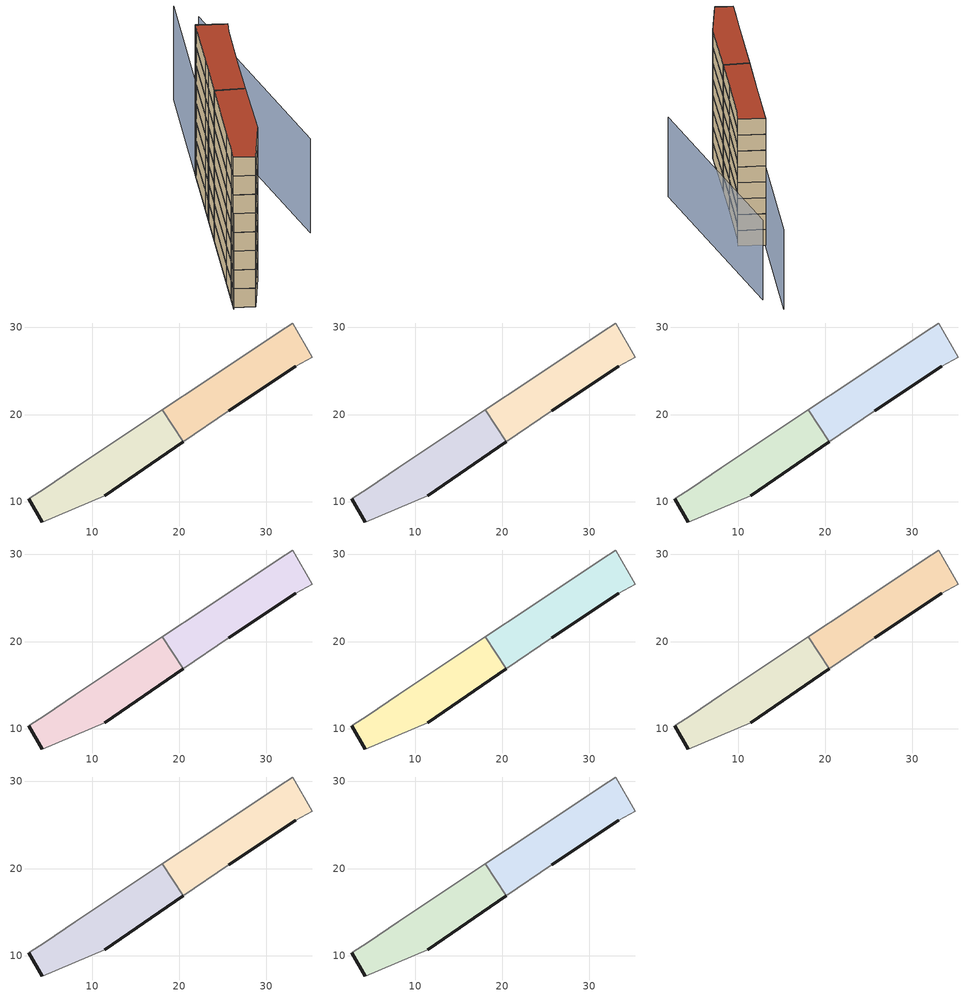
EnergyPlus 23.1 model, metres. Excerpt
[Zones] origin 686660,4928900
033eeff0347fe6cf_F0_dwelling_0
 floor ground (EU_floor_Construction): 20.46,16.89 18.04,20.53 8.04,13.87 4.6,11.57 2.72,10.32 4.25,7.67 11.42,10.71 z0
 wall outside (EU_wall_Construction): 20.46,16.89 11.42,10.71 / 4.25,7.67 2.72,10.32 z0:3
 wall adiabatic (EU_wall_Construction): 2.72,10.32 4.6,11.57 8.04,13.87 18.04,20.53 / 11.42,10.71 4.25,7.67 z0:3
 wall to 033eeff0347fe6cf_F0_dwelling_1 (EU_wall_Construction): 18.04,20.53 20.46,16.89 z0:3
033eeff0347fe6cf_F0_dwelling_1
 floor ground (EU_floor_Construction): 33.38,25.56 35.24,26.6 33,30.51 32.21,29.98 24.86,25.08 22.89,23.76 18.04,20.53 20.46,16.89 25.66,20.46 z0
 wall outside (EU_wall_Construction): 33.38,25.56 25.66,20.46 z0:3
 wall adiabatic (EU_wall_Construction): 18.04,20.53 22.89,23.76 24.86,25.08 32.21,29.98 33,30.51 35.24,26.6 33.38,25.56 / 25.66,20.46 20.46,16.89 z0:3
033eeff0347fe6cf_F1_dwelling_0
 floor to 033eeff0347fe6cf_F0_dwelling_0 (EU_floor_Construction): 20.46,16.89 18.04,20.53 8.04,13.87 4.6,11.57 2.72,10.32 4.25,7.67 11.42,10.71 z3
 wall outside (EU_wall_Construction): 20.46,16.89 11.42,10.71 / 4.25,7.67 2.72,10.32 z3:6
 wall adiabatic (EU_wall_Construction): 2.72,10.32 4.6,11.57 8.04,13.87 18.04,20.53 / 11.42,10.71 4.25,7.67 z3:6
 wall to 033eeff0347fe6cf_F1_dwelling_1 (EU_wall_Construction): 18.04,20.53 20.46,16.89 z3:6
033eeff0347fe6cf_F1_dwelling_1
 floor to 033eeff0347fe6cf_F0_dwelling_1 (EU_floor_Construction): 33.38,25.56 35.24,26.6 33,30.51 32.21,29.98 24.86,25.08 22.89,23.76 18.04,20.53 20.46,16.89 25.66,20.46 z3
 wall outside (EU_wall_Construction): 33.38,25.56 25.66,20.46 z3:6
 wall adiabatic (EU_wall_Construction): 18.04,20.53 22.89,23.76 24.86,25.08 32.21,29.98 33,30.51 35.24,26.6 33.38,25.56 / 25.66,20.46 20.46,16.89 z3:6
033eeff0347fe6cf_F2_dwelling_0
 floor to 033eeff0347fe6cf_F1_dwelling_0 (EU_floor_Construction): 20.46,16.89 18.04,20.53 8.04,13.87 4.6,11.57 2.72,10.32 4.25,7.67 11.42,10.71 z6
 wall outside (EU_wall_Construction): 20.46,16.89 11.42,10.71 / 4.25,7.67 2.72,10.32 z6:9
 wall adiabatic (EU_wall_Construction): 2.72,10.32 4.6,11.57 8.04,13.87 18.04,20.53 / 11.42,10.71 4.25,7.67 z6:9
 wall to 033eeff0347fe6cf_F2_dwelling_1 (EU_wall_Construction): 18.04,20.53 20.46,16.89 z6:9
033eeff0347fe6cf_F2_dwelling_1
 floor to 033eeff0347fe6cf_F1_dwelling_1 (EU_floor_Construction): 33.38,25.56 35.24,26.6 33,30.51 32.21,29.98 24.86,25.08 22.89,23.76 18.04,20.53 20.46,16.89 25.66,20.46 z6
 wall outside (EU_wall_Construction): 33.38,25.56 25.66,20.46 z6:9
 wall adiabatic (EU_wall_Construction): 18.04,20.53 22.89,23.76 24.86,25.08 32.21,29.98 33,30.51 35.24,26.6 33.38,25.56 / 25.66,20.46 20.46,16.89 z6:9
033eeff0347fe6cf_F3_dwelling_0
 floor to 033eeff0347fe6cf_F2_dwelling_0 (EU_floor_Construction): 20.46,16.89 18.04,20.53 8.04,13.87 4.6,11.57 2.72,10.32 4.25,7.67 11.42,10.71 z9
 wall outside (EU_wall_Construction): 20.46,16.89 11.42,10.71 / 4.25,7.67 2.72,10.32 z9:12
 wall adiabatic (EU_wall_Construction): 2.72,10.32 4.6,11.57 8.04,13.87 18.04,20.53 / 11.42,10.71 4.25,7.67 z9:12
 wall to 033eeff0347fe6cf_F3_dwelling_1 (EU_wall_Construction): 18.04,20.53 20.46,16.89 z9:12
033eeff0347fe6cf_F3_dwelling_1
 floor to 033eeff0347fe6cf_F2_dwelling_1 (EU_floor_Construction): 33.38,25.56 35.24,26.6 33,30.51 32.21,29.98 24.86,25.08 22.89,23.76 18.04,20.53 20.46,16.89 25.66,20.46 z9
 wall outside (EU_wall_Construction): 33.38,25.56 25.66,20.46 z9:12
 wall adiabatic (EU_wall_Construction): 18.04,20.53 22.89,23.76 24.86,25.08 32.21,29.98 33,30.51 35.24,26.6 33.38,25.56 / 25.66,20.46 20.46,16.89 z9:12
033eeff0347fe6cf_F4_dwelling_0
 floor to 033eeff0347fe6cf_F3_dwelling_0 (EU_floor_Construction): 20.46,16.89 18.04,20.53 8.04,13.87 4.6,11.57 2.72,10.32 4.25,7.67 11.42,10.71 z12
 wall outside (EU_wall_Construction): 20.46,16.89 11.42,10.71 / 4.25,7.67 2.72,10.32 z12:15
 wall adiabatic (EU_wall_Construction): 2.72,10.32 4.6,11.57 8.04,13.87 18.04,20.53 / 11.42,10.71 4.25,7.67 z12:15
 wall to 033eeff0347fe6cf_F4_dwelling_1 (EU_wall_Construction): 18.04,20.53 20.46,16.89 z12:15
033eeff0347fe6cf_F4_dwelling_1
 floor to 033eeff0347fe6cf_F3_dwelling_1 (EU_floor_Construction): 33.38,25.56 35.24,26.6 33,30.51 32.21,29.98 24.86,25.08 22.89,23.76 18.04,20.53 20.46,16.89 25.66,20.46 z12
 wall outside (EU_wall_Construction): 33.38,25.56 25.66,20.46 z12:15
 wall adiabatic (EU_wall_Construction): 18.04,20.53 22.89,23.76 24.86,25.08 32.21,29.98 33,30.51 35.24,26.6 33.38,25.56 / 25.66,20.46 20.46,16.89 z12:15
033eeff0347fe6cf_F5_dwelling_0
 floor to 033eeff0347fe6cf_F4_dwelling_0 (EU_floor_Construction): 20.46,16.89 18.04,20.53 8.04,13.87 4.6,11.57 2.72,10.32 4.25,7.67 11.42,10.71 z15
 wall outside (EU_wall_Construction): 20.46,16.89 11.42,10.71 / 4.25,7.67 2.72,10.32 z15:18
 wall adiabatic (EU_wall_Construction): 2.72,10.32 4.6,11.57 8.04,13.87 18.04,20.53 / 11.42,10.71 4.25,7.67 z15:18
 wall to 033eeff0347fe6cf_F5_dwelling_1 (EU_wall_Construction): 18.04,20.53 20.46,16.89 z15:18
033eeff0347fe6cf_F5_dwelling_1
 floor to 033eeff0347fe6cf_F4_dwelling_1 (EU_floor_Construction): 33.38,25.56 35.24,26.6 33,30.51 32.21,29.98 24.86,25.08 22.89,23.76 18.04,20.53 20.46,16.89 25.66,20.46 z15
 wall outside (EU_wall_Construction): 33.38,25.56 25.66,20.46 z15:18
 wall adiabatic (EU_wall_Construction): 18.04,20.53 22.89,23.76 24.86,25.08 32.21,29.98 33,30.51 35.24,26.6 33.38,25.56 / 25.66,20.46 20.46,16.89 z15:18
033eeff0347fe6cf_F6_dwelling_0
 floor to 033eeff0347fe6cf_F5_dwelling_0 (EU_floor_Construction): 20.46,16.89 18.04,20.53 8.04,13.87 4.6,11.57 2.72,10.32 4.25,7.67 11.42,10.71 z18
 wall outside (EU_wall_Construction): 20.46,16.89 11.42,10.71 / 4.25,7.67 2.72,10.32 z18:21
 wall adiabatic (EU_wall_Construction): 2.72,10.32 4.6,11.57 8.04,13.87 18.04,20.53 / 11.42,10.71 4.25,7.67 z18:21
 wall to 033eeff0347fe6cf_F6_dwelling_1 (EU_wall_Construction): 18.04,20.53 20.46,16.89 z18:21
033eeff0347fe6cf_F6_dwelling_1
 floor to 033eeff0347fe6cf_F5_dwelling_1 (EU_floor_Construction): 33.38,25.56 35.24,26.6 33,30.51 32.21,29.98 24.86,25.08 22.89,23.76 18.04,20.53 20.46,16.89 25.66,20.46 z18
 wall outside (EU_wall_Construction): 33.38,25.56 25.66,20.46 z18:21
 wall adiabatic (EU_wall_Construction): 18.04,20.53 22.89,23.76 24.86,25.08 32.21,29.98 33,30.51 35.24,26.6 33.38,25.56 / 25.66,20.46 20.46,16.89 z18:21
033eeff0347fe6cf_F7_dwelling_0
 floor to 033eeff0347fe6cf_F6_dwelling_0 (EU_floor_Construction): 20.46,16.89 18.04,20.53 8.04,13.87 4.6,11.57 2.72,10.32 4.25,7.67 11.42,10.71 z21
 wall outside (EU_wall_Construction): 20.46,16.89 11.42,10.71 / 4.25,7.67 2.72,10.32 z21:24
 wall adiabatic (EU_wall_Construction): 2.72,10.32 4.6,11.57 8.04,13.87 18.04,20.53 / 11.42,10.71 4.25,7.67 z21:24
 wall to 033eeff0347fe6cf_F7_dwelling_1 (EU_wall_Construction): 18.04,20.53 20.46,16.89 z21:24
 roof outside (EU_roof_Construction): 18.04,20.53 20.46,16.89 11.42,10.71 4.25,7.67 2.72,10.32 4.6,11.57 8.04,13.87 z24
033eeff0347fe6cf_F7_dwelling_1
 floor to 033eeff0347fe6cf_F6_dwelling_1 (EU_floor_Construction): 33.38,25.56 35.24,26.6 33,30.51 32.21,29.98 24.86,25.08 22.89,23.76 18.04,20.53 20.46,16.89 25.66,20.46 z21
 wall outside (EU_wall_Construction): 33.38,25.56 25.66,20.46 z21:24
 wall adiabatic (EU_wall_Construction): 18.04,20.53 22.89,23.76 24.86,25.08 32.21,29.98 33,30.51 35.24,26.6 33.38,25.56 / 25.66,20.46 20.46,16.89 z21:24
 roof outside (EU_roof_Construction): 33,30.51 35.24,26.6 33.38,25.56 25.66,20.46 20.46,16.89 18.04,20.53 22.89,23.76 24.86,25.08 32.21,29.98 z24
shading: 14.59,12.88 27.91,21.99 / 25.68,9.49 48.96,37.57 / 50.17,41.93 2.43,10.12 z0:15
[Building]
EU S2 Campaign: North Axis=0; Terrain=City; Solar Distribution=FullExterior
[Site:Location]
Bologna: Latitude=44.5; Longitude=11.25; Time Zone=1; Elevation=37
[SizingPeriod:WeatherFileDays]
AnnualSizingPeriod: Begin Month=1; Begin Day of Month=1; End Month=12; End Day of Month=31; Day of Week for Start Day=Monday; Use Weather File Daylight Saving Period=No; Use Weather File Rain and Snow Indicators=No
[MATERIAL]
EU_InternalMass_Material: Roughness=MediumRough; Thickness=0.1; Conductivity=1; Density=1800; Specific Heat=900; Thermal Absorptance=0.9; Solar Absorptance=0.7; Visible Absorptance=0.7
[MATERIAL:NOMASS] Roughness=MediumRough; Thermal Absorptance=0.9; Solar Absorptance=0.7; Visible Absorptance=0.7
Name | Thermal Resistance
EU_wall_NoMass | 0.905828
EU_roof_NoMass | 0.37593
EU_floor_NoMass | 0.67114
[CONSTRUCTION]
EU_wall_Construction: EU_wall_NoMass
EU_roof_Construction: EU_roof_NoMass
EU_floor_Construction: EU_floor_NoMass
EU_InternalMass_Construction: EU_InternalMass_Material
[ZONE] Type=1; Multiplier=1; Ceiling Height=autocalculate; Floor Area=autocalculate; Part of Total Floor Area=Yes
Name | Volume
033eeff0347fe6cf_F0_dwelling_0 | 231.458
033eeff0347fe6cf_F1_dwelling_0; 033eeff0347fe6cf_F2_dwelling_0; 033eeff0347fe6cf_F3_dwelling_0; 033eeff0347fe6cf_F4_dwelling_0; 033eeff0347fe6cf_F5_dwelling_0; 033eeff0347fe6cf_F6_dwelling_0; 033eeff0347fe6cf_F7_dwelling_0 | 231.459
033eeff0347fe6cf_F0_dwelling_1; 033eeff0347fe6cf_F1_dwelling_1; 033eeff0347fe6cf_F2_dwelling_1; 033eeff0347fe6cf_F3_dwelling_1; 033eeff0347fe6cf_F4_dwelling_1; 033eeff0347fe6cf_F5_dwelling_1; 033eeff0347fe6cf_F6_dwelling_1; 033eeff0347fe6cf_F7_dwelling_1 | 231.469
[INTERNALMASS] Construction=EU_InternalMass_Construction
Name | Zone or ZoneList | Surface Area
033eeff0347fe6cf_F0_dwelling_0_EU_InternalMass | 033eeff0347fe6cf_F0_dwelling_0 | 77.153
033eeff0347fe6cf_F0_dwelling_1_EU_InternalMass | 033eeff0347fe6cf_F0_dwelling_1 | 77.1562
033eeff0347fe6cf_F1_dwelling_0_EU_InternalMass | 033eeff0347fe6cf_F1_dwelling_0 | 77.153
033eeff0347fe6cf_F1_dwelling_1_EU_InternalMass | 033eeff0347fe6cf_F1_dwelling_1 | 77.1562
033eeff0347fe6cf_F2_dwelling_0_EU_InternalMass | 033eeff0347fe6cf_F2_dwelling_0 | 77.153
033eeff0347fe6cf_F2_dwelling_1_EU_InternalMass | 033eeff0347fe6cf_F2_dwelling_1 | 77.1562
033eeff0347fe6cf_F3_dwelling_0_EU_InternalMass | 033eeff0347fe6cf_F3_dwelling_0 | 77.153
033eeff0347fe6cf_F3_dwelling_1_EU_InternalMass | 033eeff0347fe6cf_F3_dwelling_1 | 77.1562
033eeff0347fe6cf_F4_dwelling_0_EU_InternalMass | 033eeff0347fe6cf_F4_dwelling_0 | 77.153
033eeff0347fe6cf_F4_dwelling_1_EU_InternalMass | 033eeff0347fe6cf_F4_dwelling_1 | 77.1562
033eeff0347fe6cf_F5_dwelling_0_EU_InternalMass | 033eeff0347fe6cf_F5_dwelling_0 | 77.153
033eeff0347fe6cf_F5_dwelling_1_EU_InternalMass | 033eeff0347fe6cf_F5_dwelling_1 | 77.1562
033eeff0347fe6cf_F6_dwelling_0_EU_InternalMass | 033eeff0347fe6cf_F6_dwelling_0 | 77.153
033eeff0347fe6cf_F6_dwelling_1_EU_InternalMass | 033eeff0347fe6cf_F6_dwelling_1 | 77.1562
033eeff0347fe6cf_F7_dwelling_0_EU_InternalMass | 033eeff0347fe6cf_F7_dwelling_0 | 77.153
033eeff0347fe6cf_F7_dwelling_1_EU_InternalMass | 033eeff0347fe6cf_F7_dwelling_1 | 77.1562
[OTHEREQUIPMENT] Fuel Type=Electricity; Design Level Calculation Method=Watts/Area; Power per Zone Floor Area=1; Fraction Latent=0; Fraction Radiant=0; Fraction Lost=0; Carbon Dioxide Generation Rate=0; EndUse Subcategory=EU_Step8_InternalGains
Name | Zone or ZoneList or Space or SpaceList | Schedule
EU_Step8_InternalGain_033eeff0347fe6cf_F0_dwelling_0_f000 | 033eeff0347fe6cf_F0_dwelling_0 | EU_Step8_GainSchedule_033eeff0347fe6cf_F0_dwelling_0_f000
EU_Step8_InternalGain_033eeff0347fe6cf_F0_dwelling_1_f000 | 033eeff0347fe6cf_F0_dwelling_1 | EU_Step8_GainSchedule_033eeff0347fe6cf_F0_dwelling_1_f000
EU_Step8_InternalGain_033eeff0347fe6cf_F1_dwelling_0_f000 | 033eeff0347fe6cf_F1_dwelling_0 | EU_Step8_GainSchedule_033eeff0347fe6cf_F1_dwelling_0_f000
EU_Step8_InternalGain_033eeff0347fe6cf_F1_dwelling_1_f000 | 033eeff0347fe6cf_F1_dwelling_1 | EU_Step8_GainSchedule_033eeff0347fe6cf_F1_dwelling_1_f000
EU_Step8_InternalGain_033eeff0347fe6cf_F2_dwelling_0_f000 | 033eeff0347fe6cf_F2_dwelling_0 | EU_Step8_GainSchedule_033eeff0347fe6cf_F2_dwelling_0_f000
EU_Step8_InternalGain_033eeff0347fe6cf_F2_dwelling_1_f000 | 033eeff0347fe6cf_F2_dwelling_1 | EU_Step8_GainSchedule_033eeff0347fe6cf_F2_dwelling_1_f000
EU_Step8_InternalGain_033eeff0347fe6cf_F3_dwelling_0_f000 | 033eeff0347fe6cf_F3_dwelling_0 | EU_Step8_GainSchedule_033eeff0347fe6cf_F3_dwelling_0_f000
EU_Step8_InternalGain_033eeff0347fe6cf_F3_dwelling_1_f000 | 033eeff0347fe6cf_F3_dwelling_1 | EU_Step8_GainSchedule_033eeff0347fe6cf_F3_dwelling_1_f000
EU_Step8_InternalGain_033eeff0347fe6cf_F4_dwelling_0_f000 | 033eeff0347fe6cf_F4_dwelling_0 | EU_Step8_GainSchedule_033eeff0347fe6cf_F4_dwelling_0_f000
EU_Step8_InternalGain_033eeff0347fe6cf_F4_dwelling_1_f000 | 033eeff0347fe6cf_F4_dwelling_1 | EU_Step8_GainSchedule_033eeff0347fe6cf_F4_dwelling_1_f000
EU_Step8_InternalGain_033eeff0347fe6cf_F5_dwelling_0_f000 | 033eeff0347fe6cf_F5_dwelling_0 | EU_Step8_GainSchedule_033eeff0347fe6cf_F5_dwelling_0_f000
EU_Step8_InternalGain_033eeff0347fe6cf_F5_dwelling_1_f000 | 033eeff0347fe6cf_F5_dwelling_1 | EU_Step8_GainSchedule_033eeff0347fe6cf_F5_dwelling_1_f000
EU_Step8_InternalGain_033eeff0347fe6cf_F6_dwelling_0_f000 | 033eeff0347fe6cf_F6_dwelling_0 | EU_Step8_GainSchedule_033eeff0347fe6cf_F6_dwelling_0_f000
EU_Step8_InternalGain_033eeff0347fe6cf_F6_dwelling_1_f000 | 033eeff0347fe6cf_F6_dwelling_1 | EU_Step8_GainSchedule_033eeff0347fe6cf_F6_dwelling_1_f000
EU_Step8_InternalGain_033eeff0347fe6cf_F7_dwelling_0_f000 | 033eeff0347fe6cf_F7_dwelling_0 | EU_Step8_GainSchedule_033eeff0347fe6cf_F7_dwelling_0_f000
EU_Step8_InternalGain_033eeff0347fe6cf_F7_dwelling_1_f000 | 033eeff0347fe6cf_F7_dwelling_1 | EU_Step8_GainSchedule_033eeff0347fe6cf_F7_dwelling_1_f000
[ZONEVENTILATION:DESIGNFLOWRATE] Schedule=EU_AlwaysOn; Design Flow Rate Calculation Method=AirChanges/Hour; Air Changes per Hour=0.73129; Ventilation Type=Natural; Fan Pressure Rise=0; Fan Total Efficiency=1; Constant Term Coefficient=1; Temperature Term Coefficient=0; Velocity Term Coefficient=0; Velocity Squared Term Coefficient=0; Minimum Indoor Temperature=-100; Maximum Indoor Temperature=100; Delta Temperature=-100; Minimum Outdoor Temperature=-100; Maximum Outdoor Temperature=100; Maximum Wind Speed=40
Name | Zone or ZoneList or Space or SpaceList
EU_ConstantAir_033eeff0347fe6cf_F0_dwelling_0 | 033eeff0347fe6cf_F0_dwelling_0
EU_ConstantAir_033eeff0347fe6cf_F0_dwelling_1 | 033eeff0347fe6cf_F0_dwelling_1
EU_ConstantAir_033eeff0347fe6cf_F1_dwelling_0 | 033eeff0347fe6cf_F1_dwelling_0
EU_ConstantAir_033eeff0347fe6cf_F1_dwelling_1 | 033eeff0347fe6cf_F1_dwelling_1
EU_ConstantAir_033eeff0347fe6cf_F2_dwelling_0 | 033eeff0347fe6cf_F2_dwelling_0
EU_ConstantAir_033eeff0347fe6cf_F2_dwelling_1 | 033eeff0347fe6cf_F2_dwelling_1
EU_ConstantAir_033eeff0347fe6cf_F3_dwelling_0 | 033eeff0347fe6cf_F3_dwelling_0
EU_ConstantAir_033eeff0347fe6cf_F3_dwelling_1 | 033eeff0347fe6cf_F3_dwelling_1
EU_ConstantAir_033eeff0347fe6cf_F4_dwelling_0 | 033eeff0347fe6cf_F4_dwelling_0
EU_ConstantAir_033eeff0347fe6cf_F4_dwelling_1 | 033eeff0347fe6cf_F4_dwelling_1
EU_ConstantAir_033eeff0347fe6cf_F5_dwelling_0 | 033eeff0347fe6cf_F5_dwelling_0
EU_ConstantAir_033eeff0347fe6cf_F5_dwelling_1 | 033eeff0347fe6cf_F5_dwelling_1
EU_ConstantAir_033eeff0347fe6cf_F6_dwelling_0 | 033eeff0347fe6cf_F6_dwelling_0
EU_ConstantAir_033eeff0347fe6cf_F6_dwelling_1 | 033eeff0347fe6cf_F6_dwelling_1
EU_ConstantAir_033eeff0347fe6cf_F7_dwelling_0 | 033eeff0347fe6cf_F7_dwelling_0
EU_ConstantAir_033eeff0347fe6cf_F7_dwelling_1 | 033eeff0347fe6cf_F7_dwelling_1
[SIZING:ZONE] Zone Cooling Design Supply Air Temperature Input Method=SupplyAirTemperature; Zone Cooling Design Supply Air Temperature=13; Zone Heating Design Supply Air Temperature Input Method=SupplyAirTemperature; Zone Heating Design Supply Air Temperature=50; Zone Cooling Design Supply Air Humidity Ratio=0.008; Zone Heating Design Supply Air Humidity Ratio=0.008; Cooling Design Air Flow Method=DesignDay; Cooling Design Air Flow Rate=0; Cooling Minimum Air Flow per Zone Floor Area=0.000762; Cooling Minimum Air Flow=0; Cooling Minimum Air Flow Fraction=0.2; Heating Design Air Flow Method=DesignDay; Heating Design Air Flow Rate=0; Heating Maximum Air Flow per Zone Floor Area=0.002032; Heating Maximum Air Flow=0.141576; Heating Maximum Air Flow Fraction=0.3; Account for Dedicated Outdoor Air System=No; Dedicated Outdoor Air System Control Strategy=NeutralSupplyAir; Dedicated Outdoor Air Low Setpoint Temperature for Design=autosize; Dedicated Outdoor Air High Setpoint Temperature for Design=autosize; Zone Load Sizing Method=Sensible Load Only No Latent Load; Zone Latent Cooling Design Supply Air Humidity Ratio Input Method=HumidityRatioDifference; Zone Cooling Design Supply Air Humidity Ratio Difference=0.005; Zone Latent Heating Design Supply Air Humidity Ratio Input Method=HumidityRatioDifference; Zone Humidification Design Supply Air Humidity Ratio Difference=0.005
033eeff0347fe6cf_F0_dwelling_0; 033eeff0347fe6cf_F0_dwelling_1; 033eeff0347fe6cf_F1_dwelling_0; 033eeff0347fe6cf_F1_dwelling_1; 033eeff0347fe6cf_F2_dwelling_0; 033eeff0347fe6cf_F2_dwelling_1; 033eeff0347fe6cf_F3_dwelling_0; 033eeff0347fe6cf_F3_dwelling_1; 033eeff0347fe6cf_F4_dwelling_0; 033eeff0347fe6cf_F4_dwelling_1; 033eeff0347fe6cf_F5_dwelling_0; 033eeff0347fe6cf_F5_dwelling_1; 033eeff0347fe6cf_F6_dwelling_0; 033eeff0347fe6cf_F6_dwelling_1; 033eeff0347fe6cf_F7_dwelling_0; 033eeff0347fe6cf_F7_dwelling_1
[ThermostatSetpoint:DualSetpoint] Heating Setpoint Temperature Schedule=HVACTemplate-Always 20; Cooling Setpoint Temperature Schedule=HVACTemplate-Always 50
EU_HeatOnly_033eeff0347fe6cf_F0_dwelling_0 Dual SP Control; EU_HeatOnly_033eeff0347fe6cf_F0_dwelling_1 Dual SP Control; EU_HeatOnly_033eeff0347fe6cf_F1_dwelling_0 Dual SP Control; EU_HeatOnly_033eeff0347fe6cf_F1_dwelling_1 Dual SP Control; EU_HeatOnly_033eeff0347fe6cf_F2_dwelling_0 Dual SP Control; EU_HeatOnly_033eeff0347fe6cf_F2_dwelling_1 Dual SP Control; EU_HeatOnly_033eeff0347fe6cf_F3_dwelling_0 Dual SP Control; EU_HeatOnly_033eeff0347fe6cf_F3_dwelling_1 Dual SP Control; EU_HeatOnly_033eeff0347fe6cf_F4_dwelling_0 Dual SP Control; EU_HeatOnly_033eeff0347fe6cf_F4_dwelling_1 Dual SP Control; EU_HeatOnly_033eeff0347fe6cf_F5_dwelling_0 Dual SP Control; EU_HeatOnly_033eeff0347fe6cf_F5_dwelling_1 Dual SP Control; EU_HeatOnly_033eeff0347fe6cf_F6_dwelling_0 Dual SP Control; EU_HeatOnly_033eeff0347fe6cf_F6_dwelling_1 Dual SP Control; EU_HeatOnly_033eeff0347fe6cf_F7_dwelling_0 Dual SP Control; EU_HeatOnly_033eeff0347fe6cf_F7_dwelling_1 Dual SP Control
[ZoneControl:Thermostat] Control Type Schedule=HVACTemplate-Always 4
Name | Zone or ZoneList | Control
033eeff0347fe6cf_F0_dwelling_0 Thermostat | 033eeff0347fe6cf_F0_dwelling_0 | EU_HeatOnly_033eeff0347fe6cf_F0_dwelling_0 Dual SP Control
033eeff0347fe6cf_F0_dwelling_1 Thermostat | 033eeff0347fe6cf_F0_dwelling_1 | EU_HeatOnly_033eeff0347fe6cf_F0_dwelling_1 Dual SP Control
033eeff0347fe6cf_F1_dwelling_0 Thermostat | 033eeff0347fe6cf_F1_dwelling_0 | EU_HeatOnly_033eeff0347fe6cf_F1_dwelling_0 Dual SP Control
033eeff0347fe6cf_F1_dwelling_1 Thermostat | 033eeff0347fe6cf_F1_dwelling_1 | EU_HeatOnly_033eeff0347fe6cf_F1_dwelling_1 Dual SP Control
033eeff0347fe6cf_F2_dwelling_0 Thermostat | 033eeff0347fe6cf_F2_dwelling_0 | EU_HeatOnly_033eeff0347fe6cf_F2_dwelling_0 Dual SP Control
033eeff0347fe6cf_F2_dwelling_1 Thermostat | 033eeff0347fe6cf_F2_dwelling_1 | EU_HeatOnly_033eeff0347fe6cf_F2_dwelling_1 Dual SP Control
033eeff0347fe6cf_F3_dwelling_0 Thermostat | 033eeff0347fe6cf_F3_dwelling_0 | EU_HeatOnly_033eeff0347fe6cf_F3_dwelling_0 Dual SP Control
033eeff0347fe6cf_F3_dwelling_1 Thermostat | 033eeff0347fe6cf_F3_dwelling_1 | EU_HeatOnly_033eeff0347fe6cf_F3_dwelling_1 Dual SP Control
033eeff0347fe6cf_F4_dwelling_0 Thermostat | 033eeff0347fe6cf_F4_dwelling_0 | EU_HeatOnly_033eeff0347fe6cf_F4_dwelling_0 Dual SP Control
033eeff0347fe6cf_F4_dwelling_1 Thermostat | 033eeff0347fe6cf_F4_dwelling_1 | EU_HeatOnly_033eeff0347fe6cf_F4_dwelling_1 Dual SP Control
033eeff0347fe6cf_F5_dwelling_0 Thermostat | 033eeff0347fe6cf_F5_dwelling_0 | EU_HeatOnly_033eeff0347fe6cf_F5_dwelling_0 Dual SP Control
033eeff0347fe6cf_F5_dwelling_1 Thermostat | 033eeff0347fe6cf_F5_dwelling_1 | EU_HeatOnly_033eeff0347fe6cf_F5_dwelling_1 Dual SP Control
033eeff0347fe6cf_F6_dwelling_0 Thermostat | 033eeff0347fe6cf_F6_dwelling_0 | EU_HeatOnly_033eeff0347fe6cf_F6_dwelling_0 Dual SP Control
033eeff0347fe6cf_F6_dwelling_1 Thermostat | 033eeff0347fe6cf_F6_dwelling_1 | EU_HeatOnly_033eeff0347fe6cf_F6_dwelling_1 Dual SP Control
033eeff0347fe6cf_F7_dwelling_0 Thermostat | 033eeff0347fe6cf_F7_dwelling_0 | EU_HeatOnly_033eeff0347fe6cf_F7_dwelling_0 Dual SP Control
033eeff0347fe6cf_F7_dwelling_1 Thermostat | 033eeff0347fe6cf_F7_dwelling_1 | EU_HeatOnly_033eeff0347fe6cf_F7_dwelling_1 Dual SP Control
[Zone equipment]
033eeff0347fe6cf_F0_dwelling_0: 033eeff0347fe6cf_F0_dwelling_0 Ideal Loads Air System
033eeff0347fe6cf_F0_dwelling_1: 033eeff0347fe6cf_F0_dwelling_1 Ideal Loads Air System
033eeff0347fe6cf_F1_dwelling_0: 033eeff0347fe6cf_F1_dwelling_0 Ideal Loads Air System
033eeff0347fe6cf_F1_dwelling_1: 033eeff0347fe6cf_F1_dwelling_1 Ideal Loads Air System
033eeff0347fe6cf_F2_dwelling_0: 033eeff0347fe6cf_F2_dwelling_0 Ideal Loads Air System
033eeff0347fe6cf_F2_dwelling_1: 033eeff0347fe6cf_F2_dwelling_1 Ideal Loads Air System
033eeff0347fe6cf_F3_dwelling_0: 033eeff0347fe6cf_F3_dwelling_0 Ideal Loads Air System
033eeff0347fe6cf_F3_dwelling_1: 033eeff0347fe6cf_F3_dwelling_1 Ideal Loads Air System
033eeff0347fe6cf_F4_dwelling_0: 033eeff0347fe6cf_F4_dwelling_0 Ideal Loads Air System
033eeff0347fe6cf_F4_dwelling_1: 033eeff0347fe6cf_F4_dwelling_1 Ideal Loads Air System
033eeff0347fe6cf_F5_dwelling_0: 033eeff0347fe6cf_F5_dwelling_0 Ideal Loads Air System
033eeff0347fe6cf_F5_dwelling_1: 033eeff0347fe6cf_F5_dwelling_1 Ideal Loads Air System
033eeff0347fe6cf_F6_dwelling_0: 033eeff0347fe6cf_F6_dwelling_0 Ideal Loads Air System
033eeff0347fe6cf_F6_dwelling_1: 033eeff0347fe6cf_F6_dwelling_1 Ideal Loads Air System
033eeff0347fe6cf_F7_dwelling_0: 033eeff0347fe6cf_F7_dwelling_0 Ideal Loads Air System
033eeff0347fe6cf_F7_dwelling_1: 033eeff0347fe6cf_F7_dwelling_1 Ideal Loads Air System
[ZoneHVAC:IdealLoadsAirSystem] Availability Schedule=EU_AlwaysOn; Maximum Heating Supply Air Temperature [C]=50; Minimum Cooling Supply Air Temperature [C]=13; Maximum Heating Supply Air Humidity Ratio [kg-H20/kg-air]=0.0156; Minimum Cooling Supply Air Humidity Ratio [kg-H20/kg-air]=0.0077; Heating Limit=NoLimit; Cooling Limit=NoLimit; Heating Availability Schedule=EU_AlwaysOn; Cooling Availability Schedule=EU_CoolingOff; Dehumidification Control Type=ConstantSensibleHeatRatio; Cooling Sensible Heat Ratio=0.7; Humidification Control Type=None; Demand Controlled Ventilation Type=None; Outdoor Air Economizer Type=NoEconomizer; Heat Recovery Type=None; Sensible Heat Recovery Effectiveness=0.7; Latent Heat Recovery Effectiveness=0.65
033eeff0347fe6cf_F0_dwelling_0 Ideal Loads Air System; 033eeff0347fe6cf_F0_dwelling_1 Ideal Loads Air System; 033eeff0347fe6cf_F1_dwelling_0 Ideal Loads Air System; 033eeff0347fe6cf_F1_dwelling_1 Ideal Loads Air System; 033eeff0347fe6cf_F2_dwelling_0 Ideal Loads Air System; 033eeff0347fe6cf_F2_dwelling_1 Ideal Loads Air System; 033eeff0347fe6cf_F3_dwelling_0 Ideal Loads Air System; 033eeff0347fe6cf_F3_dwelling_1 Ideal Loads Air System; 033eeff0347fe6cf_F4_dwelling_0 Ideal Loads Air System; 033eeff0347fe6cf_F4_dwelling_1 Ideal Loads Air System; 033eeff0347fe6cf_F5_dwelling_0 Ideal Loads Air System; 033eeff0347fe6cf_F5_dwelling_1 Ideal Loads Air System; 033eeff0347fe6cf_F6_dwelling_0 Ideal Loads Air System; 033eeff0347fe6cf_F6_dwelling_1 Ideal Loads Air System; 033eeff0347fe6cf_F7_dwelling_0 Ideal Loads Air System; 033eeff0347fe6cf_F7_dwelling_1 Ideal Loads Air System
[SCHEDULE:CONSTANT]
Name | Hourly Value
EU_AlwaysOn | 1
EU_CoolingOff | 0
[SCHEDULE:FILE] Column Number=1; Rows to Skip at Top=0; Number of Hours of Data=8760; Column Separator=Comma; Interpolate to Timestep=No; Minutes per Item=60; Adjust Schedule for Daylight Savings=Yes
Name | File
EU_Step8_GainSchedule_033eeff0347fe6cf_F0_dwelling_0_f000 | ../../schedules/033eeff0347fe6cf/033eeff0347fe6cf_F0_dwelling_0_f000_gain.csv
EU_Step8_GainSchedule_033eeff0347fe6cf_F0_dwelling_1_f000 | ../../schedules/033eeff0347fe6cf/033eeff0347fe6cf_F0_dwelling_1_f000_gain.csv
EU_Step8_GainSchedule_033eeff0347fe6cf_F1_dwelling_0_f000 | ../../schedules/033eeff0347fe6cf/033eeff0347fe6cf_F1_dwelling_0_f000_gain.csv
EU_Step8_GainSchedule_033eeff0347fe6cf_F1_dwelling_1_f000 | ../../schedules/033eeff0347fe6cf/033eeff0347fe6cf_F1_dwelling_1_f000_gain.csv
EU_Step8_GainSchedule_033eeff0347fe6cf_F2_dwelling_0_f000 | ../../schedules/033eeff0347fe6cf/033eeff0347fe6cf_F2_dwelling_0_f000_gain.csv
EU_Step8_GainSchedule_033eeff0347fe6cf_F2_dwelling_1_f000 | ../../schedules/033eeff0347fe6cf/033eeff0347fe6cf_F2_dwelling_1_f000_gain.csv
EU_Step8_GainSchedule_033eeff0347fe6cf_F3_dwelling_0_f000 | ../../schedules/033eeff0347fe6cf/033eeff0347fe6cf_F3_dwelling_0_f000_gain.csv
EU_Step8_GainSchedule_033eeff0347fe6cf_F3_dwelling_1_f000 | ../../schedules/033eeff0347fe6cf/033eeff0347fe6cf_F3_dwelling_1_f000_gain.csv
EU_Step8_GainSchedule_033eeff0347fe6cf_F4_dwelling_0_f000 | ../../schedules/033eeff0347fe6cf/033eeff0347fe6cf_F4_dwelling_0_f000_gain.csv
EU_Step8_GainSchedule_033eeff0347fe6cf_F4_dwelling_1_f000 | ../../schedules/033eeff0347fe6cf/033eeff0347fe6cf_F4_dwelling_1_f000_gain.csv
EU_Step8_GainSchedule_033eeff0347fe6cf_F5_dwelling_0_f000 | ../../schedules/033eeff0347fe6cf/033eeff0347fe6cf_F5_dwelling_0_f000_gain.csv
EU_Step8_GainSchedule_033eeff0347fe6cf_F5_dwelling_1_f000 | ../../schedules/033eeff0347fe6cf/033eeff0347fe6cf_F5_dwelling_1_f000_gain.csv
EU_Step8_GainSchedule_033eeff0347fe6cf_F6_dwelling_0_f000 | ../../schedules/033eeff0347fe6cf/033eeff0347fe6cf_F6_dwelling_0_f000_gain.csv
EU_Step8_GainSchedule_033eeff0347fe6cf_F6_dwelling_1_f000 | ../../schedules/033eeff0347fe6cf/033eeff0347fe6cf_F6_dwelling_1_f000_gain.csv
EU_Step8_GainSchedule_033eeff0347fe6cf_F7_dwelling_0_f000 | ../../schedules/033eeff0347fe6cf/033eeff0347fe6cf_F7_dwelling_0_f000_gain.csv
EU_Step8_GainSchedule_033eeff0347fe6cf_F7_dwelling_1_f000 | ../../schedules/033eeff0347fe6cf/033eeff0347fe6cf_F7_dwelling_1_f000_gain.csv
[Schedule:Compact]
HVACTemplate-Always 20: Through: 12/31, For: AllDays, Until: 24:00, 20
HVACTemplate-Always 50: Through: 12/31, For: AllDays, Until: 24:00, 50
HVACTemplate-Always 4: Through: 12/31, For: AllDays, Until: 24:00, 4
